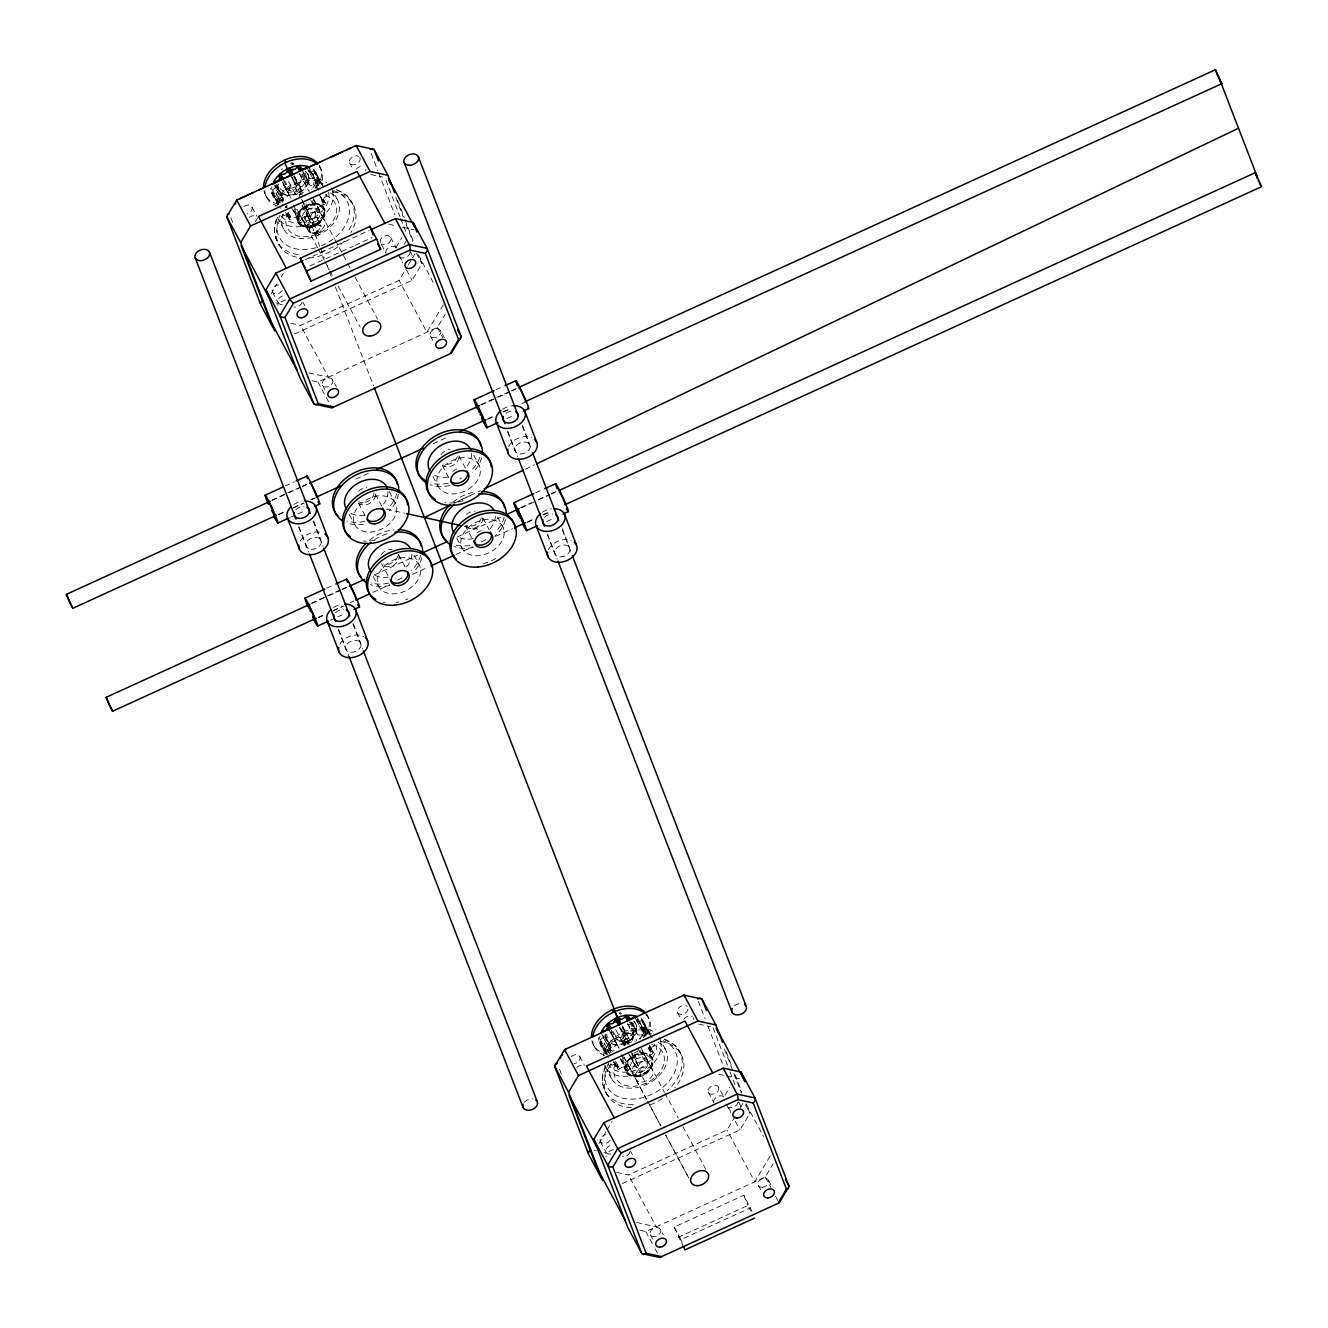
<?xml version="1.0" encoding="UTF-8"?>
<svg xmlns="http://www.w3.org/2000/svg" width="1328" height="1328" viewBox="0 0 1328 1328"><rect width="100%" height="100%" fill="white"/><g stroke="black" fill="none" stroke-linecap="round" stroke-linejoin="round"><path stroke-width="0.75" stroke-dasharray="5 3.75" d="M302.236 170.067L308.876 182.666L303 172.208M317.94 179.33L317.292 180.027L320.778 186.65M645.84 1028.885L645.176 1029.615A3.835 2.756 -28.2 0 0 641.656 1032.835A3.835 2.756 -28.2 0 0 643.914 1035.541L644.362 1035.84M318.637 190.286L316.462 186.551M650.952 1048.124L653.21 1052.589L649.475 1045.368M612.025 1050.78A3.835 2.756 -28.2 0 0 610.249 1049.983L609.801 1049.419A24.551 17.596 -28.2 0 1 610.432 1048.058L611.229 1047.543A3.835 2.756 -28.2 0 0 615.81 1045.568A3.835 2.756 -28.2 0 0 615.511 1041.965L615.545 1041.135A24.551 17.596 -28.2 0 1 616.69 1040.04L617.719 1039.874A3.835 2.756 -28.2 0 0 622.234 1039.542A3.835 2.756 -28.2 0 0 623.944 1035.724L624.409 1034.877A24.551 17.596 -28.2 0 1 625.903 1034.197L626.766 1034.429A3.835 2.756 -28.2 0 0 630.468 1035.774A3.835 2.756 -28.2 0 0 633.871 1032.503L634.684 1031.823A24.551 17.596 -28.2 0 1 636.212 1031.69L636.776 1032.254A3.835 2.756 -28.2 0 0 638.934 1035.027A3.835 2.756 -28.2 0 0 643.316 1032.968L644.329 1032.57A24.551 17.596 -28.2 0 1 645.591 1033.018L636.876 1017.298M645.441 1056.092L647.516 1060.856A9.595 6.872 -28.2 0 1 637.208 1072.692A9.595 6.872 -28.2 0 1 632.36 1061.802A9.595 6.872 -28.2 0 1 647.699 1060.939L647.483 1060.889A24.551 17.596 -28.2 0 1 646.321 1061.985L645.375 1062.184L637.34 1047.294M291.712 208.031L298.916 220.73A24.551 17.596 -28.2 0 0 300.443 220.597L301.257 219.917A3.835 2.756 -28.2 0 1 304.643 216.663A3.835 2.756 -28.2 0 1 308.345 218.008L309.225 218.224A24.551 17.596 -28.2 0 0 310.719 217.543L302.336 200.213M282.897 214.123L282.947 214.538A24.551 17.596 -28.2 0 0 283.694 215.468L284.673 215.435A3.835 2.756 -28.2 0 1 289.205 214.987A3.835 2.756 -28.2 0 1 289.388 218.639L289.537 219.419A24.551 17.596 -28.2 0 0 290.799 219.85L291.795 219.469A3.835 2.756 -28.2 0 1 296.194 217.41A3.835 2.756 -28.2 0 1 298.352 220.182M294.451 176.591L298.883 184.841A3.835 2.756 -28.2 0 0 302.585 186.186A3.835 2.756 -28.2 0 0 305.971 182.915L306.785 182.235A24.551 17.596 -28.2 0 1 308.312 182.102M633.871 1032.503L629.439 1024.253M615.146 1062.848L618.682 1069.438L619.628 1069.14A3.835 2.756 -28.2 0 1 624.094 1066.998A3.835 2.756 -28.2 0 1 626.235 1069.77L626.799 1070.335A24.551 17.596 -28.2 0 0 628.327 1070.185L629.157 1069.505A3.835 2.756 -28.2 0 1 632.543 1066.251A3.835 2.756 -28.2 0 1 636.245 1067.596L637.125 1067.812A24.551 17.596 -28.2 0 0 638.602 1067.131L639.1 1066.417A3.835 2.756 -28.2 0 1 640.793 1062.483A3.835 2.756 -28.2 0 1 645.292 1062.134L645.342 1062.168M321.144 197.789L324.63 204.462A24.551 17.596 -28.2 0 0 325.294 203.101L323.053 198.536M276.539 218.904C273.004 227.553 274.083 237.646 279.328 245.365M325.294 203.101L321.741 196.494M653.177 1052.689L653.193 1052.639A24.551 17.596 -28.2 0 1 652.579 1053.967L651.633 1054.482A3.835 2.756 -28.2 0 0 647.201 1056.441A3.835 2.756 -28.2 0 0 647.5 1060.059L647.699 1060.325M605.717 1065.521C601.036 1074.601 601.186 1086.022 606.996 1094.571M610.83 1064.126L610.797 1064.06A24.551 17.596 -28.2 0 0 611.577 1065.056L612.474 1065.089A3.835 2.756 -28.2 0 1 617.105 1064.575A3.835 2.756 -28.2 0 1 617.288 1068.227L617.42 1069.007A24.551 17.596 -28.2 0 0 618.682 1069.438L618.732 1069.455M283.827 200.91A3.835 2.756 -28.2 0 0 282.349 200.395L281.901 199.831A24.551 17.596 -28.2 0 1 282.532 198.453L283.495 197.955A3.835 2.756 -28.2 0 0 287.927 195.98A3.835 2.756 -28.2 0 0 287.612 192.377L282.316 182.467M610.432 1048.058L604.24 1036.504M643.715 1037.517L643.731 1037.483A24.551 17.596 -28.2 0 0 641.374 1019.273M255.457 221.61L257.516 218.19M270.962 294.036L277.104 283.744M281.204 276.888L283.262 273.452M396.076 247.473L401.903 237.695M404.144 244.418L407.132 239.422M290.766 323.219L300.56 325.377L399.097 280.391L407.298 266.662M408.327 264.953L411.398 259.807M412.427 258.097L416.527 251.241M294.517 334.009L412.078 280.324L422.022 263.674L419.067 255.989M443.286 304.793L426.902 332.232L399.097 280.391M311.947 380.671L317.907 381.983L437.344 327.452L445.312 314.138M598.862 1143.624L606.033 1131.622M607.045 1129.896L612.175 1121.33M725.022 1095.285L729.802 1087.283M616.707 1172.375L628.459 1174.965L726.997 1129.979L736.21 1114.541M740.31 1107.685L744.41 1100.829M622.4 1183.597L739.962 1129.912L749.922 1113.262L746.22 1103.668M770.157 1156.09L754.785 1181.82L726.997 1129.979M639.847 1230.259L645.806 1231.571L765.243 1177.04L773.195 1163.726M317.11 185.92A3.835 2.756 -28.2 0 1 317.824 184.21L309.739 168.573M289.355 218.688L285.852 212.048M317.824 184.21L308.992 167.71M645.723 1033.798L645.757 1033.748A3.835 2.756 -28.2 0 0 645.01 1035.94M324.63 204.462L323.783 204.894A3.835 2.756 -28.2 0 0 319.301 206.853A3.835 2.756 -28.2 0 0 319.616 210.471L319.65 211.218A24.551 17.596 -28.2 0 1 318.421 212.397L317.442 212.58A3.835 2.756 -28.2 0 0 312.893 212.895A3.835 2.756 -28.2 0 0 311.184 216.713M308.876 182.666A3.835 2.756 -28.2 0 0 311.034 185.439A3.835 2.756 -28.2 0 0 315.433 183.38L316.429 182.982A24.551 17.596 -28.2 0 1 317.691 183.43M619.661 1069.106L616.159 1062.466M321.31 184.21L315.466 171.843L324.281 188.31M287.612 192.377L287.578 191.63A24.551 17.596 -28.2 0 1 288.807 190.452L289.819 190.286A3.835 2.756 -28.2 0 0 294.335 189.937A3.835 2.756 -28.2 0 0 296.044 186.136L296.509 185.289A24.551 17.596 -28.2 0 1 298.003 184.609L298.883 184.841M646.271 1062.018L640.129 1050.431M314.67 224.565L310.536 227.154L309.656 230.308L304.046 215.783L305.208 217.261M642.52 1074.186C650.122 1069.704 640.909 1075.829 637.506 1075.73C634.02 1076.278 630.103 1075.78 627.397 1073.323C622.102 1069.638 627.347 1057.735 635.249 1055.229C653.625 1047.294 658.522 1066.102 642.735 1074.701M273.966 196.112L272.356 192.162A3.835 2.756 -28.2 0 1 276.241 193.39A3.835 2.756 -28.2 0 1 274.415 197.191L277.635 204.645M315.118 172.657L315.168 172.64A3.835 2.756 -28.2 0 0 313.308 176.475A3.835 2.756 -28.2 0 0 317.077 177.72L321.459 184.741M645.757 1027.656L644.976 1027.308A3.835 2.756 -28.2 0 1 641.192 1026.063A3.835 2.756 -28.2 0 1 643.018 1022.261L643.333 1021.398L652.181 1037.898M308.71 170.947A3.835 2.756 -28.2 0 0 313.707 170.914L314.686 170.88L323.534 187.381M278.482 203.898L275.826 198.951A3.835 2.756 -28.2 0 1 280.374 198.503A3.835 2.756 -28.2 0 1 280.557 202.138L280.54 202.835M637.058 1020.95A3.835 2.756 -28.2 0 0 641.607 1020.502L642.586 1020.485L651.434 1036.969M608.473 1052.457L608.34 1051.909A3.835 2.756 -28.2 0 0 608.257 1048.091A3.835 2.756 -28.2 0 0 603.725 1048.539L602.763 1048.589L605.385 1053.502M623.712 1045.916L626.119 1044.489M643.516 1073.688L644.694 1073.024M298.966 194.452L306.552 190.933M307.349 205.624C291.048 213.327 295.829 231.404 313.607 225.046C319.583 222.722 325.559 216.829 324.381 209.924C324.364 202.918 308.345 202.454 307.714 206.554M627.314 1043.791L634.933 1040.355M454.309 503.196L480.52 490.663M525.44 469.182L534.786 464.7M626.185 1035.458A5.744 2.938 -22.4 0 0 622.301 1040.405L624.758 1042.181L628.858 1041.584L632.46 1039.077L633.041 1036.255L635.116 1041.633M275.826 185.97A3.835 2.756 -28.2 0 1 272.306 189.804L271.609 190.435L280.44 207.052M304.925 259.823L369.184 230.474M309.922 265.982L353.198 246.211M355.091 245.348L372.023 237.612M285.454 299.912L277.934 303.348L276.025 302.933M285.171 486.031L294.252 481.898M495.892 389.834L503.163 386.514M271.842 500.125L300.908 486.861M302.734 486.031L306.37 484.371M480.753 404.741L509.819 391.478M511.645 390.648L518.916 387.328M272.074 500.44L287.163 493.551M289.056 492.688L300.377 487.525M302.269 486.662L307.93 484.073M481.5 404.824L496.606 397.935M498.481 397.072L509.803 391.909M511.695 391.046L515.463 389.32M278.465 514.384L284.126 511.811M293.554 507.495L302.983 503.196M310.536 499.743L314.304 498.017M355.821 479.076L369.018 473.05M433.177 443.751L448.266 436.862M487.891 418.768L493.551 416.195M502.98 411.879L510.533 408.443M278.548 514.766L283.993 512.276M293.09 508.143L303.979 503.163M311.25 499.843L314.885 498.183M487.459 419.399L492.92 416.909M503.81 411.929L511.081 408.609M521.987 403.629L525.606 401.969M290.666 517.256L296.111 514.766M297.937 513.936L305.191 510.616M506.848 418.552L514.119 415.232M326.721 588.188L333.992 584.868M535.632 492.804L542.903 489.501M311.599 603.111L340.649 589.831M342.475 589.001L346.11 587.358M520.51 507.728L531.399 502.748M538.67 499.428L549.576 494.464M551.386 493.634L558.656 490.314M311.814 603.427L326.92 596.538M328.796 595.674L340.117 590.512M342.01 589.649L347.67 587.059M374.081 574.991L417.473 555.187M457.098 537.093L500.49 517.289M521.257 507.811L536.346 500.922M538.238 500.058L549.56 494.896M551.435 494.033L555.204 492.306M318.205 617.371L323.866 614.781M333.295 610.482L342.74 606.166M350.277 602.729L354.061 601.003M372.919 592.388L389.901 584.635M412.543 574.294L427.633 567.405M455.936 554.49L472.917 546.738M495.56 536.396L512.542 528.644M527.631 521.755L533.292 519.165M542.72 514.866L550.273 511.413M318.288 617.752L323.75 615.262M332.83 611.112L343.72 606.149M527.216 522.369L532.661 519.879M543.55 514.915L550.821 511.595M330.406 620.226L335.851 617.736M337.677 616.906L344.948 613.602M546.588 521.539L553.859 518.219M613.353 1149.5L605.834 1152.936L603.925 1152.521M683.953 1248.104L674.192 1227.039L743.829 1195.25L751.897 1211.252M678.176 1237.347L747.813 1205.542L750.702 1210.937M674.192 1227.039L680.932 1239.605L750.569 1207.816M275.676 199.034L277.502 203.914M603.725 1035.757A3.835 2.756 -28.2 0 1 600.206 1039.392L599.492 1040.106L608.34 1056.64M645.126 1029.632L647.782 1034.578M317.077 177.72L320.612 184.31M628.327 1070.185L622.135 1058.648M611.229 1047.543L602.547 1031.043M323.733 204.894L320.197 198.287M654.588 1044.157A24.551 17.596 -28.2 0 1 654.671 1045.368L654.023 1046.115A3.835 2.756 -28.2 0 0 650.504 1049.336A3.835 2.756 -28.2 0 0 652.762 1052.025L653.21 1052.374M370.778 174.499L382.53 177.089M388.789 224.183L394.665 225.478M402.484 227.204L414.236 229.794M308.777 372.902L328.365 377.218L300.56 325.377M386.564 509.188L404.476 513.139M464.153 526.27L478.08 529.324M698.677 1024.087L710.414 1026.677M718.631 1074.203L724.507 1075.497M726.466 1075.929L740.177 1078.95M594.363 1150.413L596.272 1150.828M636.676 1222.49L656.248 1226.806L628.459 1174.965M336.05 189.34L347.272 195.93L353.049 204.363M664.249 1039.06L675.437 1045.8L681.164 1054.332M326.422 194.22L326.705 194.552A24.551 17.596 -28.2 0 1 326.788 195.78L326.074 196.544A3.835 2.756 -28.2 0 0 322.604 199.748A3.835 2.756 -28.2 0 0 324.862 202.437L325.31 202.752M601.866 1045.7L600.356 1041.733A3.835 2.756 -28.2 0 1 604.124 1042.978A3.835 2.756 -28.2 0 1 602.298 1046.779L605.535 1054.233M292.359 162.863L293.571 163.593M317.409 212.546L309.441 197.706M319.616 210.471L311.648 195.631M647.5 1060.059L641.026 1047.858M271.808 192.045L280.523 208.28M599.675 1041.6L608.423 1057.868M308.362 218.041L300.394 203.167M317.873 183.546L315.666 179.429M283.661 200.213L280.191 193.855L284.059 201.109L275.676 185.306M319.118 165.452L320.596 168.175M319.517 195.017L323.169 201.74L319.019 194.037M647.002 1015.04L648.844 1018.41M317.724 177.819L319.982 181.986M315.151 183.032L317.226 186.866M313.856 184.542L317.658 191.581M282.532 202.039L275.328 187.812M645.624 1027.407L647.881 1031.574M643.051 1032.62L645.126 1036.454M622.55 1026.594L625.305 1031.673M629.787 1055.544L634.767 1064.84M609.801 1049.651L603.211 1037.4M609.037 1049.07L611.129 1052.905M306.668 178.317L308.86 182.368M285.254 188.095L287.446 192.145M265.484 195.249L266.928 197.905M643.565 1029.017L645.823 1033.201M636.743 1031.956L632.344 1023.772M613.154 1037.683L615.329 1041.733M418.436 254.81L434.737 285.205M416.461 253.299L422.022 263.674M409.887 251.009L413.672 258.08M390.631 237.413L396.308 248.021M440.531 330.489A5.76 4.117 -28.2 0 1 434.605 337.71A5.76 4.117 -28.2 0 1 431.235 331.402A5.76 4.117 -28.2 0 1 440.531 330.489L444.316 337.561M349.53 162.713L353.314 169.768M399.429 255.773L403.231 262.844M398.184 254.412L402.816 263.044M406.517 269.966L412.078 280.324M437.344 327.452L442.905 337.827M381.435 244.618L386.166 253.449M430.388 335.918L433.227 341.213M331.12 187.796L337.378 199.482M473.747 455.272L479.059 465.165A23.008 16.5 -28.2 0 1 454.873 493.85A23.008 16.5 -28.2 0 1 441.992 468.336A23.008 16.5 -28.2 0 1 479.059 465.165M313.707 170.914L320.778 184.111M497.602 517.057L502.914 526.95A23.008 16.5 -28.2 0 1 478.727 555.635A23.008 16.5 -28.2 0 1 465.846 530.121A23.008 16.5 -28.2 0 1 502.914 526.95M315.732 181.006L320.148 189.257M309.358 169.785L316.429 182.982M306.585 166.88L315.433 183.38M307.947 174.416L305.291 171.196A16.583 11.886 -28.2 0 1 297.422 192.992L297.738 193.589A16.583 11.886 -28.2 0 0 305.623 171.793M465.381 468.07L458.309 454.873A9.595 6.872 -28.2 0 1 453.794 464.916A9.595 6.872 -28.2 0 1 442.158 464.916M302.85 172.673L309.109 184.343M302.369 174.001L306.785 182.235M301.556 174.665L305.971 182.915M313.856 199.632L318.986 209.89M321.592 214.655L324.563 220.199M299.414 173.387L309.192 191.614M313.358 199.383L334.573 238.957M335.137 239.97L347.272 262.645M347.787 263.558L350.708 269.003M355.091 277.22L377.55 319.102M483.043 518.302L489.235 529.855M312.229 200.843L318.421 212.397M294.202 175.777L301.788 189.904M293.588 176.375L298.003 184.609M301.705 192.095L296.293 182.002A30.677 21.995 -28.2 0 0 275.494 206.255M292.094 177.039L296.509 185.289M290.002 174.25L300.294 193.423M305.905 203.898L308.71 209.127M292.509 179.529L296.028 186.086M294.982 187.115L300.56 197.523M301.489 199.25L307.996 211.384L313.325 225.212L310.569 219.435M313.674 221.992L311.781 218.456L318.504 234.973L318.156 233.579M303.631 204.346L310.719 217.543M314.836 225.113L318.172 224.432L320.43 226.258A5.744 2.938 -22.4 0 1 316.512 231.105M442.174 465.364L450.142 480.205M302.153 205.027L309.225 218.224M288.574 181.471L295.214 193.855M284.507 180.392L289.819 190.286M283.495 180.558L288.807 190.452M282.25 181.886L291.114 198.387M317.575 247.722L296.858 209.11L302.485 219.535M318.288 249.033L324.132 259.923M325.094 261.732L329.344 269.65M329.958 270.812L333.859 278.067M338.175 286.101L360.154 327.07M283.794 184.658L290.334 196.859M304.826 223.984L307.814 229.528M293.289 205.076L301.257 219.917M465.149 525.506L473.996 541.99M294.252 209.06L300.443 220.597M293.82 210.471L298.119 218.489M293.604 210.837L298.916 220.73M275.527 183.115L283.495 197.955M432.928 476.503L438.24 486.397M278.963 190.518L277.602 183.828A16.583 11.886 -28.2 0 0 297.422 192.992L296.293 190.535M275.46 185.273L282.532 198.453M273.518 183.911L282.349 200.395M288.259 212.878L291.795 219.469M287.263 213.26L290.799 219.85M278.233 197.092L276.041 193.008L282.648 205.342M285.653 212.414L289.537 219.419M272.306 189.804L280.258 204.661M274.415 197.191L277.95 203.782M456.782 538.288L462.078 548.182M283.694 229.18L277.419 217.493A30.677 21.995 -28.2 0 0 313.209 222.722A30.677 21.995 -28.2 0 0 332.365 190.651M746.336 1104.398L763.583 1136.569M745.29 1104.63L749.922 1113.262M738.534 1101.958L741.373 1107.27M252.104 207.384L256.835 216.232M302.95 302.22L304.842 305.755M718.664 1087.333A5.76 4.117 -28.2 0 1 712.123 1094.255A5.76 4.117 -28.2 0 1 709.55 1087.566A5.76 4.117 -28.2 0 1 718.664 1087.333L724.358 1097.941M768.58 1180.409L772.365 1187.481M677.612 1012.7L681.413 1019.771M728.474 1107.535L730.367 1111.071M726.067 1104L730.699 1112.632M735.33 1121.28L739.962 1129.912M765.243 1177.04L770.788 1187.415M775.436 1196.047L779.138 1202.969M332.664 379.924A5.76 4.117 -28.2 0 1 326.456 387.012A5.76 4.117 -28.2 0 1 323.451 380.522A5.76 4.117 -28.2 0 1 332.664 379.924L336.432 386.913M389.303 491.775L395.495 503.329A23.008 16.5 -28.2 0 1 371.309 531.997A23.008 16.5 -28.2 0 1 358.427 506.499A23.008 16.5 -28.2 0 1 395.495 503.329M708.222 1092.097L713.916 1102.705M758.122 1185.174L761.923 1192.245M414.037 555.22L419.349 565.114A23.008 16.5 -28.2 0 1 395.163 593.782A23.008 16.5 -28.2 0 1 382.281 568.284A23.008 16.5 -28.2 0 1 419.349 565.114M272.506 292.044L278.183 302.651M322.405 385.12L325.244 390.415M317.907 381.983L330.888 406.169M381.817 506.217L374.745 493.02A9.595 6.872 -28.2 0 1 370.23 503.08A9.595 6.872 -28.2 0 1 358.593 503.063M659.003 1037.384L665.278 1049.07M398.583 554.805L405.671 568.002M643.018 1022.261L649.359 1034.329M641.607 1020.502L648.678 1033.699M644.976 1027.308L648.512 1033.898M638.519 1019.821L645.591 1033.018M643.632 1030.594L648.047 1038.845M637.257 1019.373L644.329 1032.57M635.365 1018.111L643.316 1032.968M358.61 503.511L366.578 518.368M649.226 1045.435L652.762 1052.025M649.043 1047.377L652.579 1053.967M635.83 1024.004L633.871 1021.365A16.583 11.886 -28.2 0 1 625.322 1042.58L625.637 1043.194M648.844 1047.394L650.587 1050.631M648.097 1047.875L651.633 1054.482M631.464 1022.361L636.776 1032.254M630.9 1021.796L636.212 1031.69M630.734 1022.261L637.008 1033.931M629.372 1021.929L634.684 1031.823M381.584 563.653L390.415 580.153M627.679 1023.656L636.859 1040.72M642.188 1050.714L664.299 1091.898M664.797 1092.911L678.226 1117.944M682.907 1126.625L705.815 1169.404M642.171 1050.996L647.483 1060.889M349.364 514.65L354.676 524.56M622.351 1026.179L629.572 1039.343M622.351 1027.606L625.903 1034.197M620.873 1028.287L624.409 1034.877M635.182 1055.129L635.614 1056.142M619.761 1027.308L629.057 1044.638M634.701 1055.179L636.61 1058.715M619.512 1027.474L623.928 1035.674M631.115 1051.461L639.083 1066.334M622.865 1036.72L626.617 1043.692M632.228 1054.15L641.573 1071.58M631.53 1053.951L638.602 1067.131M630.933 1056.275L637.125 1067.812M373.201 576.452L378.513 586.345M615.628 1029.449L623.214 1043.592M628.277 1052.755L636.261 1067.629M613.287 1031.64L617.719 1039.874M611.395 1030.146L616.69 1040.04M610.482 1031.989L619.197 1048.257M623.845 1056.922L646.636 1099.435M647.616 1101.244L660.896 1126.044M665.743 1135.075L689.016 1178.484L665.643 1134.925M608.722 1029.432L618.914 1047.809M623.778 1056.872L646.172 1098.621M650.073 1105.875L660.78 1125.845M621.189 1054.664L629.157 1069.505M621.703 1060.059L626.003 1068.077M620.608 1058.781L626.799 1070.335M620.342 1058.997L626.268 1070.069M606.846 1040.106L605.385 1034.363A16.583 11.886 -28.2 0 0 625.322 1042.58L624.193 1040.123A14.658 10.508 -28.2 0 1 606.614 1034.462M601.401 1033.499L610.249 1049.983M610.548 1054.93L603.941 1042.613M613.752 1061.636L617.288 1068.227M613.885 1062.417L617.42 1069.007M613.553 1062.002L617.205 1068.824M600.206 1039.392L607.278 1052.589M603.725 1048.539L606.381 1053.486M605.319 1067.081L611.577 1078.768M593.384 1044.837L594.463 1046.846M579.689 1056.324L584.436 1065.156M630.551 1151.16L632.443 1154.696M660.497 1229.396A5.76 4.117 -28.2 0 1 654.521 1236.584A5.76 4.117 -28.2 0 1 651.218 1230.243A5.76 4.117 -28.2 0 1 660.497 1229.396L663.402 1234.824M600.356 1141.549L606.033 1152.156M650.255 1234.625L654.057 1241.697M645.806 1231.571L654.14 1247.125M655.069 1248.851L657.858 1254.03M317.541 206.504L319.782 210.704M283.877 184.791L288.242 192.958M641.756 1034.13L643.549 1037.5M611.76 1034.396L616.126 1042.546M607.925 1042.995L612.424 1051.394M308.378 170.382L310.735 174.781M296.144 216.281L298.368 220.481M288.425 213.028L290.002 215.966M287.13 215.169L289.305 219.236M636.278 1019.97L638.619 1024.369M615.545 1061.155L617.885 1065.554M319.085 194.203L322.704 201.043M638.469 1069.04L646.404 1084.561L646.039 1083.167M522.551 425.69L529.988 444.996M562.292 528.66L569.745 547.966M522.17 425.79L531.134 449.013M562.508 530.304L571.472 553.527M507.927 431.467L517.638 456.616M547.501 534.039L557.212 559.188M507.578 431.633L515.032 450.939M547.319 534.62L554.772 553.925M397.57 200.329L404.243 217.593M404.99 219.518L413.871 242.559M726.217 1051.826L732.143 1067.197M735.098 1074.867L741.771 1092.147M395.794 197.557L403.197 216.73M406.152 224.399L412.825 241.646M724.441 1049.054L741.456 1093.16M385.9 180.16L399.977 216.63M400.724 218.556L405.903 232.002M713.053 1027.839L729.354 1070.069M730.101 1071.978L736.027 1087.35M371.193 153.583L377.849 170.814M378.58 172.723L394.848 214.854M698.345 1001.246L705.002 1018.493M707.957 1026.146L723.478 1066.367M743.829 1195.25L747.813 1205.542M628.924 1042.928L624.193 1031.59A30.677 21.995 -28.2 0 0 603.393 1055.843M305.54 209.641L319.733 246.394M320.48 248.336L324.215 258.014M327.203 265.749L328.697 269.617M329.444 271.559L331.685 277.369M335.42 287.047L373.517 385.734M624.409 1045.833L622.268 1040.305A5.744 2.938 -22.4 0 0 628.974 1040.654M680.932 1239.605L682.26 1243.041M230.873 217.643L233.097 223.386M559.503 1069.14L561.727 1074.883M313.624 521.057L321.077 540.363M353.381 624.044L360.834 643.35M313.259 521.174L322.97 546.323M352.85 623.745L362.561 648.894M299.016 526.834L308.71 552M338.59 629.406L349.048 656.513M298.667 527.017L306.121 546.323M338.408 630.003L345.861 649.309M316.479 186.302L316.13 185.97A3.835 2.756 -28.2 0 1 313.757 183.247A3.835 2.756 -28.2 0 1 317.226 180.044M624.558 1032.985L624.193 1031.59A30.677 21.995 -28.2 0 1 654.671 1032.437M278.465 204.612A26.842 19.239 -28.2 0 1 296.659 183.397L296.293 182.002A30.677 21.995 -28.2 0 1 326.771 182.832M315.018 213.443L314.653 211.318L320.43 226.258A5.744 2.938 -22.4 0 0 313.723 225.926M734.318 1005.91A7.669 5.329 -21.1 0 1 742.252 1003.636M524.311 1102.34A7.669 5.329 -21.1 0 1 532.86 1098.953M508.674 446.606A15.338 10.657 -21.1 0 1 531.499 437.526M502.698 409.223A15.338 10.657 -21.1 0 1 511.778 405.853M505.985 413.274A8.051 5.594 -21.1 0 1 512.84 411.116M548.431 549.576A15.338 10.657 -21.1 0 1 571.239 540.496M542.438 512.193A15.338 10.657 -21.1 0 1 551.518 508.84M544.497 517.306A8.051 5.594 -21.1 0 1 552.597 514.085M339.918 644.163A15.338 10.657 -21.1 0 1 363.905 636.627M333.527 607.577A15.338 10.657 -21.1 0 1 341.545 604.373M335.586 612.689A8.051 5.594 -21.1 0 1 343.686 609.469M300.178 541.177A15.338 10.657 -21.1 0 1 321.725 532.611M293.77 504.59A15.338 10.657 -21.1 0 1 301.805 501.403M295.845 509.703A8.051 5.594 -21.1 0 1 303.929 506.499M658.09 1042.38A30.677 21.995 -28.2 0 1 662.572 1071.381A30.677 21.995 -28.2 0 1 626.418 1087.898A30.677 21.995 -28.2 0 1 610.531 1064.093M629.107 1040.754A6.424 3.42 -22.3 0 0 633.572 1035.475A6.175 4.1 -4.5 0 0 632.51 1034.213M629.655 1041.766A6.491 4.399 -32.4 0 1 622.981 1042.38M625.422 1033.898A6.457 4.366 -6.7 0 1 632.128 1034.495M625.007 1033.068A6.441 5.345 -19.2 0 0 621.272 1039.824A6.208 4.299 -37.8 0 0 623.264 1042.098M660.697 1041.799A30.677 21.995 -28.2 0 1 639.067 1073.24A30.677 21.995 -28.2 0 1 604.589 1065.654M627.43 1024.104A9.595 6.872 -28.2 0 1 622.55 1036.853A9.595 6.872 -28.2 0 1 611.511 1030.86M635.182 1057.105A5.544 5.362 -11.5 0 1 628.36 1055.727M637.755 1051.029A5.544 1.228 -23.7 0 1 633.871 1053.287M608.589 1052.523A24.551 17.596 -28.2 0 1 599.824 1036.537M651.799 1044.621A26.842 19.239 -28.2 0 1 661.161 1070.152A26.842 19.239 -28.2 0 1 626.899 1085.789A26.842 19.239 -28.2 0 1 616.707 1060.657M656.845 1044.804A26.842 19.239 -28.2 0 1 636.66 1069.804A26.842 19.239 -28.2 0 1 608.041 1064.043M606.348 1054.2A26.842 19.239 -28.2 0 1 625.438 1032.586A26.842 19.239 -28.2 0 1 652.33 1034.661M645.773 1014.26A30.677 21.995 -28.2 0 1 648.828 1034.512M604.755 1055.395A30.677 21.995 -28.2 0 1 592.786 1041.069M646.338 1014.028A30.677 21.995 -28.2 0 1 645.956 1035.408M607.726 1054.1A30.677 21.995 -28.2 0 1 591.823 1040.671M641.059 1018.211A24.253 17.38 -28.2 0 1 639.764 1038.795M611.328 1050.88A24.253 17.38 -28.2 0 1 598.463 1037.666M619.993 1013.978A24.253 17.38 -28.2 0 1 621.67 1013.579M634.203 1021.962A16.583 11.886 -28.2 0 1 625.09 1043.426A16.583 11.886 -28.2 0 1 605.817 1034.031M632.792 1022.51A14.658 10.508 -28.2 0 1 624.193 1040.123M639.067 1039.193A3.835 2.756 -28.2 0 1 640.743 1038.23M613.187 1050.797A3.835 2.756 -28.2 0 1 614.233 1050.531M625.305 1033.782A5.744 4.831 -19 0 1 632.759 1035.574A5.744 4.831 -19 0 1 629.887 1042.314M330.191 192.792A30.677 21.995 -28.2 0 1 334.689 221.793A30.677 21.995 -28.2 0 1 298.534 238.31A30.677 21.995 -28.2 0 1 282.648 214.505M286.051 207.533A30.677 21.995 -28.2 0 1 287.246 205.857M300.593 194.768A30.677 21.995 -28.2 0 1 302.618 193.788M317.691 233.496A6.424 5.329 -19.3 0 0 321.21 226.158A6.175 4.266 -38.3 0 0 320.231 224.93M317.292 232.682A6.491 4.515 -9.6 0 1 311.35 232.599M313.043 224.814A6.457 4.449 -35.7 0 1 320.413 224.781M309.075 230.491A6.441 3.403 -22.3 0 1 313.591 225.826M311.051 232.915A6.208 4.133 -5 0 1 308.992 230.508M299.099 174.217A9.595 6.872 -28.2 0 1 295.613 186.816A9.595 6.872 -28.2 0 1 283.462 182.368M309.856 215.534A5.544 1.262 -23.7 0 1 304.228 216.63A5.544 1.262 -23.7 0 1 308.81 213.244M307.067 209.675A5.544 5.345 -11.3 0 1 314.919 211.716A5.544 5.345 -11.3 0 1 312.063 219.137M313.474 169.685A24.551 17.596 -28.2 0 1 316.047 187.464M280.689 202.918A24.551 17.596 -28.2 0 1 271.925 186.949M325.476 195.482A26.842 19.239 -28.2 0 1 332.963 221.062A26.842 19.239 -28.2 0 1 299.564 236.318A26.842 19.239 -28.2 0 1 288.01 212.58M328.597 192.328A26.842 19.239 -28.2 0 1 311.449 219.02A26.842 19.239 -28.2 0 1 280.905 215.634M296.659 183.397A26.842 19.239 -28.2 0 1 323.318 184.127M325.924 194.203A3.835 2.756 -28.2 0 1 325.393 194.336M319.517 166.531A30.677 21.995 -28.2 0 1 321.26 184.127M287.213 207.218A30.677 21.995 -28.2 0 1 285.188 207.234M277.652 206.056A30.677 21.995 -28.2 0 1 264.82 190.585M319.318 165.801A30.677 21.995 -28.2 0 1 318.073 185.82M277.95 204.13A30.677 21.995 -28.2 0 1 263.94 191.083M313.956 169.635A24.253 17.38 -28.2 0 1 312.827 187.879M281.968 201.009A24.253 17.38 -28.2 0 1 270.563 188.078M281.088 169.768A24.253 17.38 -28.2 0 1 282.532 168.772M292.11 164.39A24.253 17.38 -28.2 0 1 293.77 163.991M297.738 193.589A16.583 11.886 -28.2 0 1 277.917 184.443M304.892 172.922A14.658 10.508 -28.2 0 1 295.812 190.751A14.658 10.508 -28.2 0 1 278.664 184.077M311.615 189.257A3.835 2.756 -28.2 0 1 312.08 188.974M317.392 232.798A5.744 4.831 -19 0 1 309.939 230.989A5.744 4.831 -19 0 1 312.81 224.249M737.953 1102.174A5.76 4.117 -28.2 0 1 734.683 1106.506A5.76 4.117 -28.2 0 1 729.188 1107.187M629.937 1151.907A5.76 4.117 -28.2 0 1 622.434 1156.754M660.016 1041.484A42.181 30.245 -28.2 0 1 674.79 1087.881M662.373 1098.754A42.181 30.245 -28.2 0 1 646.686 1105.826M631.481 1107.701A42.181 30.245 -28.2 0 1 611.079 1064.01M664.681 1039.658A42.181 30.245 -28.2 0 1 667.469 1090.421M633.34 1104.514A42.181 30.245 -28.2 0 1 605.867 1066.733M662.938 1040.72A38.346 27.49 -28.2 0 1 671.304 1078.12A38.346 27.49 -28.2 0 1 623.064 1098.256A38.346 27.49 -28.2 0 1 608.639 1063.379M606.083 1157.003A4.017 1.295 82.3 0 1 605.9 1156.041M605.784 1153.717A4.017 1.295 82.3 0 1 605.85 1153.036M693.316 1017.663A5.76 4.117 -28.2 0 1 693.764 1019.389M683.837 1019.091A5.76 4.117 -28.2 0 1 692.253 1016.601M688.037 1009.197A5.76 4.117 -28.2 0 1 680.517 1014.409A5.76 4.117 -28.2 0 1 678.442 1008.101A5.76 4.117 -28.2 0 1 687.124 1006.425M610.814 1154.049A5.76 4.117 -28.2 0 1 605.85 1150.048A5.76 4.117 -28.2 0 1 612.723 1145.068M610.15 1140.221A5.76 4.117 -28.2 0 1 603.443 1143.508A5.76 4.117 -28.2 0 1 600.223 1139.208A5.76 4.117 -28.2 0 1 605.9 1134.56M713.75 1102.14A5.76 4.117 -28.2 0 1 717.269 1096.646A5.76 4.117 -28.2 0 1 723.727 1096.945M576.767 1067.363A5.76 4.117 -28.2 0 1 584.436 1065.969M571.156 1056.69A5.76 4.117 -28.2 0 1 579.871 1056.673A5.76 4.117 -28.2 0 1 574.227 1063.645M625.737 1044.489A3.835 2.756 -28.2 0 1 623.347 1040.588A3.835 2.756 -28.2 0 1 629.356 1039.127A3.835 2.756 -28.2 0 1 627.181 1044.123M619.894 1012.534A9.595 6.872 -28.2 0 1 620.624 1012.816M619.28 1013.264A7.669 5.495 -28.2 0 1 620.342 1014.16M297.007 194.867A3.835 2.756 -28.2 0 1 295.629 190.751A3.835 2.756 -28.2 0 1 301.323 189.423A3.835 2.756 -28.2 0 1 300.012 194.17M291.214 162.73A9.595 6.872 -28.2 0 1 293.986 164.025M290.583 163.278A7.669 5.495 -28.2 0 1 292.26 164.373M277.901 305.457A4.017 1.295 82.3 0 1 277.967 303.448M385.817 252.32A5.76 4.117 -28.2 0 1 389.486 247.008A5.76 4.117 -28.2 0 1 395.777 247.307M380.306 242.46A5.76 4.117 -28.2 0 1 386.05 235.67A5.76 4.117 -28.2 0 1 390.465 240.899A5.76 4.117 -28.2 0 1 381.667 244.07M249.315 217.394A5.76 4.117 -28.2 0 1 257.3 217.078M244.037 206.487A5.76 4.117 -28.2 0 1 252.021 207.168A5.76 4.117 -28.2 0 1 247.074 213.908M365.864 169.42A5.76 4.117 -28.2 0 1 365.632 171.013M356.12 169.27A5.76 4.117 -28.2 0 1 363.407 166.598M359.822 157.6A5.76 4.117 -28.2 0 1 354.609 164.722A5.76 4.117 -28.2 0 1 349.795 159.659A5.76 4.117 -28.2 0 1 358.709 156.422M282.366 304.527A5.76 4.117 -28.2 0 1 278.083 299.979A5.76 4.117 -28.2 0 1 285.354 295.513M282.316 290.533A5.76 4.117 -28.2 0 1 275.344 293.886A5.76 4.117 -28.2 0 1 272.489 289.122A5.76 4.117 -28.2 0 1 278.93 284.873M332.432 191.929A42.181 30.245 -28.2 0 1 350.874 232.715M344.317 241.148A42.181 30.245 -28.2 0 1 307.249 258.113M296.625 257.217A42.181 30.245 -28.2 0 1 283.379 214.14M337.063 190.17A42.181 30.245 -28.2 0 1 347.272 232.4M324.364 250.461A42.181 30.245 -28.2 0 1 321.691 251.54M298.219 254.611A42.181 30.245 -28.2 0 1 278.116 216.862M333.76 190.668A38.346 27.49 -28.2 0 1 348.799 216.597A38.346 27.49 -28.2 0 1 321.575 245.746M316.097 247.689A38.346 27.49 -28.2 0 1 280.075 215.103M285.454 206.919A38.346 27.49 -28.2 0 1 286.582 205.624M302.087 302.153A5.76 4.117 -28.2 0 1 294.036 307.083M410.086 252.187A5.76 4.117 -28.2 0 1 406.7 256.985A5.76 4.117 -28.2 0 1 400.79 257.333M471.49 453.263A23.008 16.5 -28.2 0 1 465.049 468.286M448.084 477.101A23.008 16.5 -28.2 0 1 433.277 474.378M452.765 471.589A9.595 6.872 -28.2 0 1 456.782 469.083M479.74 457.43A34.511 24.751 -28.2 0 1 471.407 470.411M461.845 477.831A34.511 24.751 -28.2 0 1 459.687 479.026M448.283 483.193A34.511 24.751 -28.2 0 1 430.72 482.927M457.363 456.533A9.595 6.872 -28.2 0 1 443.054 463.97M440.962 454.674A9.595 6.872 -28.2 0 1 449.893 449.428M481.599 457.845A34.511 24.751 -28.2 0 1 472.668 472.768M449.561 485.55A34.511 24.751 -28.2 0 1 430.073 484.637M463.04 500.756A34.511 24.751 -28.2 0 1 444.88 502.665M495.809 558.474A34.511 24.751 -28.2 0 1 479.923 564.284M477.117 532.926A9.595 6.872 -28.2 0 1 481.267 530.636M504.175 517.273A34.511 24.751 -28.2 0 1 495.261 532.196M485.699 539.616A34.511 24.751 -28.2 0 1 479.076 542.853M469.813 545.426A34.511 24.751 -28.2 0 1 454.558 544.712M453.064 502.017A34.511 24.751 -28.2 0 1 474.959 492.007M481.334 517.787A9.595 6.872 -28.2 0 1 475.49 524.859A9.595 6.872 -28.2 0 1 466.41 525.539M466.51 514.517A9.595 6.872 -28.2 0 1 475.009 511.164M505.437 519.63A34.511 24.751 -28.2 0 1 494.796 536.213M473.399 547.335A34.511 24.751 -28.2 0 1 453.927 546.422M458.243 501.486A34.511 24.751 -28.2 0 1 471.573 495.394M482.612 518.069A9.595 6.872 -28.2 0 1 476.437 527.365A9.595 6.872 -28.2 0 1 465.68 526.336M495.377 516.277A23.008 16.5 -28.2 0 1 488.887 530.071M473.482 538.587A23.008 16.5 -28.2 0 1 457.131 536.18M411.813 554.44A23.008 16.5 -28.2 0 1 405.322 568.218M388.374 577.033A23.008 16.5 -28.2 0 1 373.55 574.327M398.35 554.39A9.595 6.872 -28.2 0 1 394.067 564.865A9.595 6.872 -28.2 0 1 382.099 564.483M420.611 555.419A34.511 24.751 -28.2 0 1 411.68 570.359M402.135 577.78A34.511 24.751 -28.2 0 1 395.512 581M388.573 583.141A34.511 24.751 -28.2 0 1 370.993 582.859M369.483 540.164A34.511 24.751 -28.2 0 1 393.702 529.855M397.769 555.934A9.595 6.872 -28.2 0 1 383.344 563.919M381.236 554.623A9.595 6.872 -28.2 0 1 392.042 549.344M421.872 557.777A34.511 24.751 -28.2 0 1 412.958 572.717M389.834 585.499A34.511 24.751 -28.2 0 1 370.363 584.569M374.679 539.633A34.511 24.751 -28.2 0 1 390.332 532.976M407.879 598.895A34.511 24.751 -28.2 0 1 405.604 599.858M398.682 601.982A34.511 24.751 -28.2 0 1 396.358 602.431M385.17 602.613A34.511 24.751 -28.2 0 1 383.095 602.231M374.828 540.197A34.511 24.751 -28.2 0 1 363.457 541.06M396.757 493.634A34.511 24.751 -28.2 0 1 387.842 508.574M364.719 521.356A34.511 24.751 -28.2 0 1 347.139 521.074M374.031 493.086A9.595 6.872 -28.2 0 1 368.371 501.054A9.595 6.872 -28.2 0 1 358.527 501.669M358.626 491.343A9.595 6.872 -28.2 0 1 366.96 487.542M398.45 494.049A34.511 24.751 -28.2 0 1 389.104 510.931M363.673 524.162A34.511 24.751 -28.2 0 1 346.508 522.784M387.925 491.41A23.008 16.5 -28.2 0 1 381.485 506.433M364.519 515.247A23.008 16.5 -28.2 0 1 350.758 513.222M645.723 1072.343L644.429 1073.173L645.723 1072.343M313.491 225.079L311.167 225.793L313.491 225.079M520.078 453.927A8.051 5.594 -21.1 0 0 530.121 445.361A8.051 5.594 -21.1 0 0 517.339 444.614A8.051 5.594 -21.1 0 0 520.078 453.927M559.818 556.897A8.051 5.594 -21.1 0 0 569.878 548.348A8.051 5.594 -21.1 0 0 557.079 547.601A8.051 5.594 -21.1 0 0 559.818 556.897M350.907 652.28A8.051 5.594 -21.1 0 0 360.967 643.731A8.051 5.594 -21.1 0 0 348.168 642.968A8.051 5.594 -21.1 0 0 350.907 652.28M311.167 549.294A8.051 5.594 -21.1 0 0 321.21 540.745A8.051 5.594 -21.1 0 0 308.411 539.998A8.051 5.594 -21.1 0 0 311.167 549.294M636.461 1075.713A13.429 9.628 -28.2 0 0 651.135 1059.263A13.429 9.628 -28.2 0 0 629.671 1060.474A13.429 9.628 -28.2 0 0 636.461 1075.713M635.846 1075.912A14.575 10.441 -28.2 0 0 651.799 1058.051A14.575 10.441 -28.2 0 0 628.476 1059.362A14.575 10.441 -28.2 0 0 635.846 1075.912M636.112 1076.377A14.575 10.441 -28.2 0 0 652.048 1058.516A14.575 10.441 -28.2 0 0 628.725 1059.827A14.575 10.441 -28.2 0 0 636.112 1076.377M636.162 1076.925A14.957 10.724 -28.2 0 0 652.513 1058.582A14.957 10.724 -28.2 0 0 628.592 1059.943A14.957 10.724 -28.2 0 0 636.162 1076.925M309.308 223.104A9.595 6.872 -28.2 0 0 319.799 211.351A9.595 6.872 -28.2 0 0 304.461 212.214A9.595 6.872 -28.2 0 0 309.308 223.104M308.561 226.125A13.429 9.628 -28.2 0 0 323.252 209.675A13.429 9.628 -28.2 0 0 301.771 210.886A13.429 9.628 -28.2 0 0 308.561 226.125M307.963 226.324A14.575 10.441 -28.2 0 0 323.899 208.463A14.575 10.441 -28.2 0 0 300.593 209.774A14.575 10.441 -28.2 0 0 307.963 226.324M308.212 226.789A14.575 10.441 -28.2 0 0 324.148 208.928A14.575 10.441 -28.2 0 0 300.842 210.239A14.575 10.441 -28.2 0 0 308.212 226.789M308.262 227.337A14.957 10.724 -28.2 0 0 324.63 208.994A14.957 10.724 -28.2 0 0 300.692 210.339A14.957 10.724 -28.2 0 0 308.262 227.337M762.405 1187.315A5.76 4.117 -28.2 0 0 768.464 1180.144A5.76 4.117 -28.2 0 0 759.184 1180.924A5.76 4.117 -28.2 0 0 762.405 1187.315M641.806 1082.021A9.595 6.872 -28.2 0 0 652.795 1070.534A9.595 6.872 -28.2 0 0 637.623 1070.816A9.595 6.872 -28.2 0 0 641.806 1082.021M638.834 1076.477A9.595 6.872 -28.2 0 0 649.824 1064.99A9.595 6.872 -28.2 0 0 634.651 1065.272A9.595 6.872 -28.2 0 0 638.834 1076.477M314.055 232.433A9.595 6.872 -28.2 0 0 324.862 220.846A9.595 6.872 -28.2 0 0 309.64 221.328A9.595 6.872 -28.2 0 0 314.055 232.433M311.067 226.872A9.595 6.872 -28.2 0 0 321.891 215.302A9.595 6.872 -28.2 0 0 306.652 215.783A9.595 6.872 -28.2 0 0 311.067 226.872"/><path stroke-width="1.5" d="M635.481 1016.086L634.485 1016.468A3.835 2.756 -28.2 0 1 630.086 1018.526A3.835 2.756 -28.2 0 1 627.928 1015.754L629.14 1018.493M270.198 501.303L66.417 594.33L69.239 601.617L72.808 608.29L276.573 515.247M72.824 608.241L66.45 594.33M316.313 618.234L112.548 711.26L108.979 704.604L106.174 697.316L309.939 604.29M1221.113 82.751L1221.826 83.697L1215.485 69.737L518.949 387.328L519.132 388.39M301.805 169.469L299.514 165.618L302.12 170.565M300.028 166.166L300.045 166.116A3.835 2.756 -28.2 0 0 302.186 168.938A3.835 2.756 -28.2 0 0 306.585 166.88L307.581 166.498M292.691 174.715L289.155 168.125L290.002 168.274A3.835 2.756 -28.2 0 0 293.737 169.685A3.835 2.756 -28.2 0 0 297.123 166.432L297.937 165.751L300.593 170.698M614.632 1011.621L617.918 1017.895A3.835 2.756 -28.2 0 0 621.637 1019.273A3.835 2.756 -28.2 0 0 625.023 1016.02L625.837 1015.339L628.493 1020.286M112.548 711.26L106.207 697.316M1215.452 69.753L1216.78 73.654M565.363 504.524L1261.583 186.667L1255.192 172.723L1255.408 173.736M273.684 181.969L274.647 181.455A3.835 2.756 -28.2 0 0 279.079 179.496A3.835 2.756 -28.2 0 0 278.764 175.877L281.453 179.994M601.584 1031.557L602.547 1031.043A3.835 2.756 -28.2 0 0 606.979 1029.084A3.835 2.756 -28.2 0 0 606.664 1025.465L608.456 1027.938M226.756 216.696L240.667 242.609L274.747 330.921L260.852 304.992L226.756 216.696L236.716 200.03L356.153 145.516L374.048 149.45L387.942 175.362L394.615 192.643M235.239 204.031L235.77 203.151M240.667 242.609L250.61 225.959L370.047 171.428L387.942 175.362M427.384 249.315A4.017 2.673 -51.8 0 1 425.275 253.349L458.558 339.603L450.076 353.812L331.817 407.895L313.906 403.961L300.012 378.048L265.932 289.736L275.875 273.087L303.066 260.67M313.906 403.961L279.826 315.649L289.786 298.999L409.207 244.468L427.118 248.419L461.198 336.714L451.238 353.381M333.527 407.015L318.239 403.662L284.989 317.492L293.488 303.265L410.02 250.062L425.309 253.432M554.656 1066.284L568.55 1092.197L602.63 1180.509L588.736 1154.58L554.656 1066.284L564.616 1049.618L684.036 995.104L701.948 999.038L715.842 1024.95L722.515 1042.231M560.466 1058.067L560.997 1057.188M562.059 1055.411L562.591 1054.515M564.715 1050.963L565.778 1049.186M568.55 1092.197L578.51 1075.547L697.93 1021.016L715.842 1024.95M788.649 1188.311A4.017 2.473 7.9 0 1 786.425 1189.124L777.959 1203.4L659.701 1257.483L641.806 1253.549L627.912 1227.636L593.832 1139.324L603.775 1122.675L723.212 1068.144L741.107 1072.078L755.001 1098.007L789.081 1186.302L779.138 1202.969M641.806 1253.549L607.726 1165.237L617.669 1148.587L737.106 1094.056L755.001 1098.007M284.889 162.879L289.853 174.582M424.362 517.505L450.574 504.972M484.255 488.87L523.564 470.079M536.661 463.821L1238.509 128.218M239.77 198.735L252.934 192.726M258.562 190.153L262.33 188.443M271.725 184.144L294.285 173.852M303.68 169.552L320.596 161.833M329.991 157.551L343.155 151.541M346.923 149.815L350.675 148.105M300.294 258.246L369.931 226.457L376.671 239.023L380.655 249.332L311.001 281.121L300.294 258.246L311.001 281.121M371.06 229.628L395.312 218.556L413.207 222.49L427.118 248.419M307.034 270.812L376.671 239.023M265.185 495.161L283.345 486.861M296.061 481.068L306.967 476.088M474.096 399.778L494.082 390.664M504.972 385.684L515.878 380.704M309.806 483.209L479.624 405.687M316.197 497.17L340.732 485.965M376.571 469.597L423.748 448.067M459.588 431.7L485.998 419.631M525.257 401.62L1221.793 83.697M277.95 523.049L288.84 518.086M314.288 506.466L319.733 503.976M486.861 427.682L497.768 422.702M523.199 411.082L528.644 408.592M304.925 598.148L324.912 589.018M335.801 584.038L346.708 579.074M513.836 502.764L533.823 493.634M544.729 488.671L555.619 483.691M349.563 586.196L364.652 579.307M421.258 553.461L447.669 541.409M506.151 514.7L519.364 508.674M558.673 490.696L1255.192 172.723M355.937 600.14L369.151 594.114M431.417 565.695L454.043 555.353M514.434 527.78L525.755 522.618M317.691 626.036L328.597 621.056M354.028 609.452L359.473 606.962M526.602 530.652L537.508 525.672M562.939 514.069L568.384 511.579M754.553 1218.108L684.899 1249.914L683.588 1246.477M617.055 1017.713L620.591 1024.303M354.427 146.379L355.389 146.595M406.468 513.571L460.169 525.39M684.235 996.398L685.198 996.598M661.41 1256.62L646.138 1253.25L612.872 1167.08L621.371 1152.853L737.92 1099.65L753.192 1103.02L786.458 1189.191M611.527 1028.337L608.041 1023.407L610.498 1028.486M636.743 1016.518L636.859 1016.584A24.551 17.596 -28.2 0 0 601.169 1032.42M283.628 178.749L280.191 173.802L282.615 178.898M606.63 1025.432L609.32 1030.412M310.088 482.745L310.901 483.973M565.114 504.756L565.047 503.611M349.895 585.797L351.007 587.607M274.166 515.447C276.656 517.721 266.795 497.004 268.903 504.159M482.745 419.482C486.563 424.396 474.528 399.346 478.146 409.605M522.502 522.452C525.689 526.735 516.924 507.163 517.19 510.732M1260.554 185.173L1259.575 183.314M519.995 388.905L522.419 393.802M559.735 491.891L563.553 499.892M414.286 226.64L388.407 178.384L390.615 184.127M457.479 329.809L461.198 336.714M356.153 145.516L370.047 171.428M395.312 218.556L409.207 244.468M384.871 223.32L357.066 171.478L258.528 216.464L286.333 268.306M377.766 243.937L380.655 249.332M297.123 166.432L299.779 171.378M290.035 168.341L292.691 173.287M263.542 187.779A30.677 21.995 -28.2 0 1 284.541 160.09L285.802 162.448M287.661 168.805L291.197 175.396M278.764 175.877L280.54 179.18M744.095 1079.813L716.29 1027.972L718.514 1033.715M785.379 1179.397L789.081 1186.302M684.036 995.104L697.93 1021.016M723.212 1068.144L737.106 1094.056M712.754 1072.908L684.966 1021.066L586.428 1066.069L614.217 1117.894M236.716 200.03L250.61 225.959M275.875 273.087L289.786 298.999M265.932 289.736L279.826 315.649M268.903 297.455L241.115 245.614L269.235 318.488L297.024 370.313M627.928 1015.754L629.688 1019.057M625.023 1016.02L627.679 1020.966M617.935 1017.929L620.574 1022.875M591.425 1037.367A30.677 21.995 -28.2 0 1 612.44 1009.678L613.702 1012.036M619.097 1024.984L615.561 1018.393L617.752 1024.17M564.616 1049.618L578.51 1075.547M603.775 1122.675L617.669 1148.587M593.832 1139.324L607.726 1165.237M596.803 1147.043L569.015 1095.218L597.135 1168.076L624.924 1219.901M482.562 419.133L481.5 417.058M273.651 514.517L272.821 512.907M1220.449 81.523L1219.834 80.327M311.449 484.986L312.312 486.695M351.206 587.972L352.302 590.147M521.904 521.356L521.257 520.045M312.777 616.325C318.106 625.87 308.03 601.999 308.279 606.099M272.356 511.977L271.642 510.467M1219.17 78.983L1218.49 77.522M312.794 487.658L313.508 489.185M352.534 590.645L353.729 593.218M1258.695 181.488L1258.23 180.508M520.543 518.584L519.829 517.04M480.553 415.1L480.072 414.054M522.668 394.333L523.597 396.408M1218.025 76.526L1217.162 74.567M313.989 490.231L316.379 496.025M519.348 515.994L518.684 514.451M353.962 593.732L354.842 595.757M310.437 611.361L309.988 610.332M1257.334 178.516L1256.919 177.554M479.375 412.493L478.727 410.983M523.813 396.906L524.759 399.197M563.769 500.374L564.666 502.582M518.269 513.488L517.306 511.048M309.358 608.871L308.81 607.543M355.24 596.704L356.302 599.542M1256.172 175.777L1255.607 174.3M1218.639 76.725L1257.649 177.803M524.842 411.398L536.761 442.29M564.583 514.384L576.518 545.277M418.353 156.787L518.435 416.112M532.628 452.881L558.773 520.626M572.219 555.453L746.253 1006.375M404.094 162.464L504.939 423.715M518.385 458.558L544.513 526.286M557.959 561.13L731.994 1012.052M496.34 422.736L508.259 453.645M536.08 525.722L547.999 556.615M413.207 222.49L416.926 232.085M741.107 1072.078L744.809 1081.673M374.048 149.45L378.497 160.97M701.948 999.038L706.38 1010.558M369.931 226.457L373.251 235.039M374.264 387.676L619.977 1024.353M315.931 506.781L327.85 537.674M355.672 609.768L367.59 640.66M209.442 252.171L310.271 513.438M323.717 548.265L349.862 615.993M363.308 650.836L537.342 1101.759M195.183 257.831L296.028 519.099M309.457 553.942L335.602 621.67M349.048 656.513L523.083 1107.419M287.429 518.119L299.348 549.012M327.169 621.106L339.088 651.998M525.191 400.326L525.589 401.587M744.41 1004.366A7.669 5.329 -21.1 0 1 745.008 1011.455A7.669 5.329 -21.1 0 1 735.513 1014.708A7.669 5.329 -21.1 0 1 732.209 1008.533M535.848 1099.966A7.669 5.329 -21.1 0 1 531.715 1109.71A7.669 5.329 -21.1 0 1 523.116 1104.315M534.454 439.219A15.338 10.657 -21.1 0 1 526.054 458.011A15.338 10.657 -21.1 0 1 507.86 449.03M512.824 405.754A15.338 10.657 -21.1 0 1 524.294 418.702A15.338 10.657 -21.1 0 1 501.884 427.616A15.338 10.657 -21.1 0 1 500.988 410.468M515.729 411.78A8.051 5.594 -21.1 0 1 516.99 419.167A8.051 5.594 -21.1 0 1 506.964 422.868A8.051 5.594 -21.1 0 1 503.329 416.361M574.194 542.189A15.338 10.657 -21.1 0 1 565.794 560.997A15.338 10.657 -21.1 0 1 547.617 552.016M553.61 508.69A15.338 10.657 -21.1 0 1 563.753 522.219A15.338 10.657 -21.1 0 1 541.343 530.503A15.338 10.657 -21.1 0 1 540.728 513.438M555.884 514.965A8.051 5.594 -21.1 0 1 556.631 522.286A8.051 5.594 -21.1 0 1 546.87 525.888A8.051 5.594 -21.1 0 1 542.886 519.763M365.283 637.573A15.338 10.657 -21.1 0 1 356.883 656.381A15.338 10.657 -21.1 0 1 338.69 647.4M344.699 604.074A15.338 10.657 -21.1 0 1 354.991 617.337A15.338 10.657 -21.1 0 1 333.013 626.086A15.338 10.657 -21.1 0 1 331.037 609.502M346.143 609.95A8.051 5.594 -21.1 0 1 348.119 617.122A8.051 5.594 -21.1 0 1 338.291 621.321A8.051 5.594 -21.1 0 1 333.975 615.146M324.879 534.088A15.338 10.657 -21.1 0 1 318.156 552.996A15.338 10.657 -21.1 0 1 298.833 545.21M304.959 501.088A15.338 10.657 -21.1 0 1 315.251 514.351A15.338 10.657 -21.1 0 1 293.256 523.099A15.338 10.657 -21.1 0 1 291.297 506.516M306.818 507.147A8.051 5.594 -21.1 0 1 308.279 514.285A8.051 5.594 -21.1 0 1 298.717 518.368A8.051 5.594 -21.1 0 1 294.086 512.591M518.999 516.326A15.338 0.946 65.5 0 1 514.65 503.644A15.338 0.946 65.5 0 1 525.075 525.639A15.338 0.946 65.5 0 1 522.618 523.929M557.245 488.97A15.338 0.946 65.5 0 1 557.677 486.695A15.338 0.946 65.5 0 1 566.757 506.3A15.338 0.946 65.5 0 1 566.326 508.574M307.581 605.95A15.338 0.946 65.5 0 1 307.1 601.352A15.338 0.946 65.5 0 1 317.027 623.297A15.338 0.946 65.5 0 1 312.827 617.537M347.521 582.212A15.338 0.946 65.5 0 1 349.364 583.175A15.338 0.946 65.5 0 1 357.946 601.933A15.338 0.946 65.5 0 1 357.747 604.555M268.223 503.876A15.338 0.946 65.5 0 1 266.911 497.568A15.338 0.946 65.5 0 1 276.888 519.248A15.338 0.946 65.5 0 1 273.95 516.326M307.565 478.628A15.338 0.946 65.5 0 1 309.872 480.67A15.338 0.946 65.5 0 1 318.305 499.212A15.338 0.946 65.5 0 1 318.006 501.569M477.134 408.493A15.338 0.946 65.5 0 1 476.154 402.782A15.338 0.946 65.5 0 1 486.264 425.126A15.338 0.946 65.5 0 1 481.549 418.254M517.505 385.983A15.338 0.946 65.5 0 1 517.405 382.763A15.338 0.946 65.5 0 1 525.871 400.492A15.338 0.946 65.5 0 1 527.98 407.928M592.952 1035.989A30.677 21.995 -28.2 0 1 613.171 1012.285A30.677 21.995 -28.2 0 1 643.217 1012.185M612.44 1009.678A30.677 21.995 -28.2 0 1 645.325 1012.766M608.108 1028.353A16.583 11.886 -28.2 0 1 608.739 1027.44M614.897 1022.045A16.583 11.886 -28.2 0 1 620.425 1019.705M607.211 1028.669A16.583 11.886 -28.2 0 1 609.137 1025.963M614.582 1021.448A16.583 11.886 -28.2 0 1 620.093 1019.091M613.785 1021.996A14.658 10.508 -28.2 0 1 615.628 1020.9M615.096 1019.223A3.835 2.756 -28.2 0 1 613.387 1023.041A3.835 2.756 -28.2 0 1 608.871 1023.39M273.485 182.401A24.551 17.596 -28.2 0 1 308.013 166.631M264.936 187.198A30.677 21.995 -28.2 0 1 286.35 162.199A30.677 21.995 -28.2 0 1 317.342 164.157M284.541 160.09A30.677 21.995 -28.2 0 1 317.425 163.178M288.06 171.876A16.583 11.886 -28.2 0 1 292.525 170.117M293.355 169.22A16.583 11.886 -28.2 0 0 286.682 171.86A14.658 10.508 -28.2 0 1 287.728 171.312M287.197 169.635A3.835 2.756 -28.2 0 1 285.487 173.453A3.835 2.756 -28.2 0 1 280.972 173.802M646.089 1253.184A4.017 2.673 -51.8 0 1 643.316 1254.445M612.839 1167.013A4.017 2.473 7.9 0 1 608.158 1165.868M755.283 1098.903A4.017 2.673 -51.8 0 1 753.175 1102.937M737.322 1094.471A4.017 1.295 82.3 0 1 737.887 1099.551M621.139 1152.638A4.017 0.83 49.1 0 1 617.869 1148.969M588.453 1153.683A4.017 2.673 -51.8 0 1 589.25 1151.144M697.897 999.187A4.017 2.673 -51.8 0 1 700.42 998.141M555.104 1064.276A4.017 2.473 7.9 0 1 557.129 1063.496M227.204 214.688A4.017 2.473 7.9 0 1 229.113 213.924M370.18 149.45A4.017 2.673 -51.8 0 1 372.537 148.553M260.57 304.095A4.017 2.673 -51.8 0 1 261.35 301.556M284.939 317.425A4.017 2.473 7.9 0 1 280.258 316.28M318.205 403.596A4.017 2.673 -51.8 0 1 315.417 404.857M460.75 338.723A4.017 2.473 7.9 0 1 458.542 339.536M293.256 303.05A4.017 0.83 49.1 0 1 289.985 299.381M409.439 244.883A4.017 1.295 82.3 0 1 409.987 249.963M429.973 470.925A23.008 16.5 -28.2 0 1 442.373 444.565A23.008 16.5 -28.2 0 1 470.693 449.76M466.908 470.942A9.595 6.872 -28.2 0 1 462.924 481.234A9.595 6.872 -28.2 0 1 450.989 481.417M425.325 480.603A34.511 24.751 -28.2 0 1 434.173 436.68A34.511 24.751 -28.2 0 1 480.836 446.075M426.587 482.96A34.511 24.751 -28.2 0 1 438.655 437.194A34.511 24.751 -28.2 0 1 482.296 453.977M435.435 499.444A34.511 24.751 -28.2 0 1 445.328 454.89A34.511 24.751 -28.2 0 1 491.161 466.726M456.251 559.071A34.511 24.751 -28.2 0 1 471.34 515.48A34.511 24.751 -28.2 0 1 515.015 528.527M490.148 531.947A9.595 6.872 -28.2 0 1 485.899 543.55A9.595 6.872 -28.2 0 1 473.631 541.077M481.798 491.493A34.511 24.751 -28.2 0 1 504.673 507.86M446.158 540.23A34.511 24.751 -28.2 0 1 449.511 505.238M478.528 494.066A34.511 24.751 -28.2 0 1 506.234 513.886M450.424 544.746A34.511 24.751 -28.2 0 1 454.325 504.374M453.827 532.727A23.008 16.5 -28.2 0 1 465.497 506.748A23.008 16.5 -28.2 0 1 494.066 510.467M370.944 571.837A23.008 16.5 -28.2 0 1 381.202 545.293A23.008 16.5 -28.2 0 1 410.501 548.613M407.63 571.754A9.595 6.872 -28.2 0 1 402.334 581.697A9.595 6.872 -28.2 0 1 390.947 580.983M398.234 529.656A34.511 24.751 -28.2 0 1 421.109 546.007M361.266 577.132A34.511 24.751 -28.2 0 1 365.947 543.401M394.964 532.213A34.511 24.751 -28.2 0 1 422.57 553.925M366.86 582.892A34.511 24.751 -28.2 0 1 370.761 542.521M375.708 599.393A34.511 24.751 -28.2 0 1 385.618 554.822A34.511 24.751 -28.2 0 1 431.451 566.674M350.293 536.578A34.511 24.751 -28.2 0 1 362.843 492.422A34.511 24.751 -28.2 0 1 407.596 504.889M382.364 507.96A9.595 6.872 -28.2 0 1 379.924 518.999A9.595 6.872 -28.2 0 1 367.109 519.182M338.74 516.592A34.511 24.751 -28.2 0 1 352.733 473.581A34.511 24.751 -28.2 0 1 397.271 484.222M343.022 521.107A34.511 24.751 -28.2 0 1 355.074 475.358A34.511 24.751 -28.2 0 1 398.715 492.14M346.409 509.089A23.008 16.5 -28.2 0 1 358.792 482.711A23.008 16.5 -28.2 0 1 387.129 487.907M408.908 165.286A7.669 5.329 -21.1 0 0 418.486 157.152A7.669 5.329 -21.1 0 0 406.302 156.422A7.669 5.329 -21.1 0 0 408.908 165.286M199.997 260.67A7.669 5.329 -21.1 0 0 209.558 252.519A7.669 5.329 -21.1 0 0 197.374 251.805A7.669 5.329 -21.1 0 0 199.997 260.67M737.007 1118.126A5.76 4.117 -28.2 0 0 743.431 1111.138A5.76 4.117 -28.2 0 0 734.268 1111.503A5.76 4.117 -28.2 0 0 737.007 1118.126M659.933 1247.208A5.76 4.117 -28.2 0 0 666.274 1240.186A5.76 4.117 -28.2 0 0 657.094 1240.634A5.76 4.117 -28.2 0 0 659.933 1247.208M767.717 1197.939A5.76 4.117 -28.2 0 0 774.257 1191.017A5.76 4.117 -28.2 0 0 765.144 1191.249A5.76 4.117 -28.2 0 0 767.717 1197.939M629.223 1167.395A5.76 4.117 -28.2 0 0 635.448 1160.307A5.76 4.117 -28.2 0 0 626.218 1160.904A5.76 4.117 -28.2 0 0 629.223 1167.395M697.466 1185.688A9.595 6.872 -28.2 0 0 708.372 1174.151A9.595 6.872 -28.2 0 0 693.166 1174.55A9.595 6.872 -28.2 0 0 697.466 1185.688M369.566 336.1A9.595 6.872 -28.2 0 0 380.472 324.563A9.595 6.872 -28.2 0 0 365.266 324.962A9.595 6.872 -28.2 0 0 369.566 336.1M440.282 348.318A5.76 4.117 -28.2 0 0 446.225 341.097A5.76 4.117 -28.2 0 0 436.929 342.01A5.76 4.117 -28.2 0 0 440.282 348.318M301.456 317.79A5.76 4.117 -28.2 0 0 307.515 310.636A5.76 4.117 -28.2 0 0 298.252 311.416A5.76 4.117 -28.2 0 0 301.456 317.79M409.024 268.538A5.76 4.117 -28.2 0 0 415.564 261.616A5.76 4.117 -28.2 0 0 406.434 261.848A5.76 4.117 -28.2 0 0 409.024 268.538M332.183 397.603A5.76 4.117 -28.2 0 0 338.341 390.498A5.76 4.117 -28.2 0 0 329.095 391.162A5.76 4.117 -28.2 0 0 332.183 397.603M454.259 505.238A34.511 24.751 -28.2 0 0 490.53 462.227A34.511 24.751 -28.2 0 0 434.937 466.975A34.511 24.751 -28.2 0 0 454.259 505.238M458.343 485.666A9.595 6.872 -28.2 0 0 468.419 473.714A9.595 6.872 -28.2 0 0 452.981 475.042A9.595 6.872 -28.2 0 0 458.343 485.666M478.113 567.023A34.511 24.751 -28.2 0 0 514.384 524.012A34.511 24.751 -28.2 0 0 458.791 528.76A34.511 24.751 -28.2 0 0 478.113 567.023M482.18 547.451A9.595 6.872 -28.2 0 0 492.256 535.499A9.595 6.872 -28.2 0 0 476.818 536.827A9.595 6.872 -28.2 0 0 482.18 547.451M394.549 605.17A34.511 24.751 -28.2 0 0 430.803 562.159A34.511 24.751 -28.2 0 0 375.226 566.907A34.511 24.751 -28.2 0 0 394.549 605.17M398.616 585.615A9.595 6.872 -28.2 0 0 408.692 573.663A9.595 6.872 -28.2 0 0 393.254 574.974A9.595 6.872 -28.2 0 0 398.616 585.615M370.695 543.384A34.511 24.751 -28.2 0 0 406.966 500.374A34.511 24.751 -28.2 0 0 351.372 505.121A34.511 24.751 -28.2 0 0 370.695 543.384M374.778 523.813A9.595 6.872 -28.2 0 0 384.854 511.878A9.595 6.872 -28.2 0 0 369.416 513.189A9.595 6.872 -28.2 0 0 374.778 523.813"/></g></svg>
